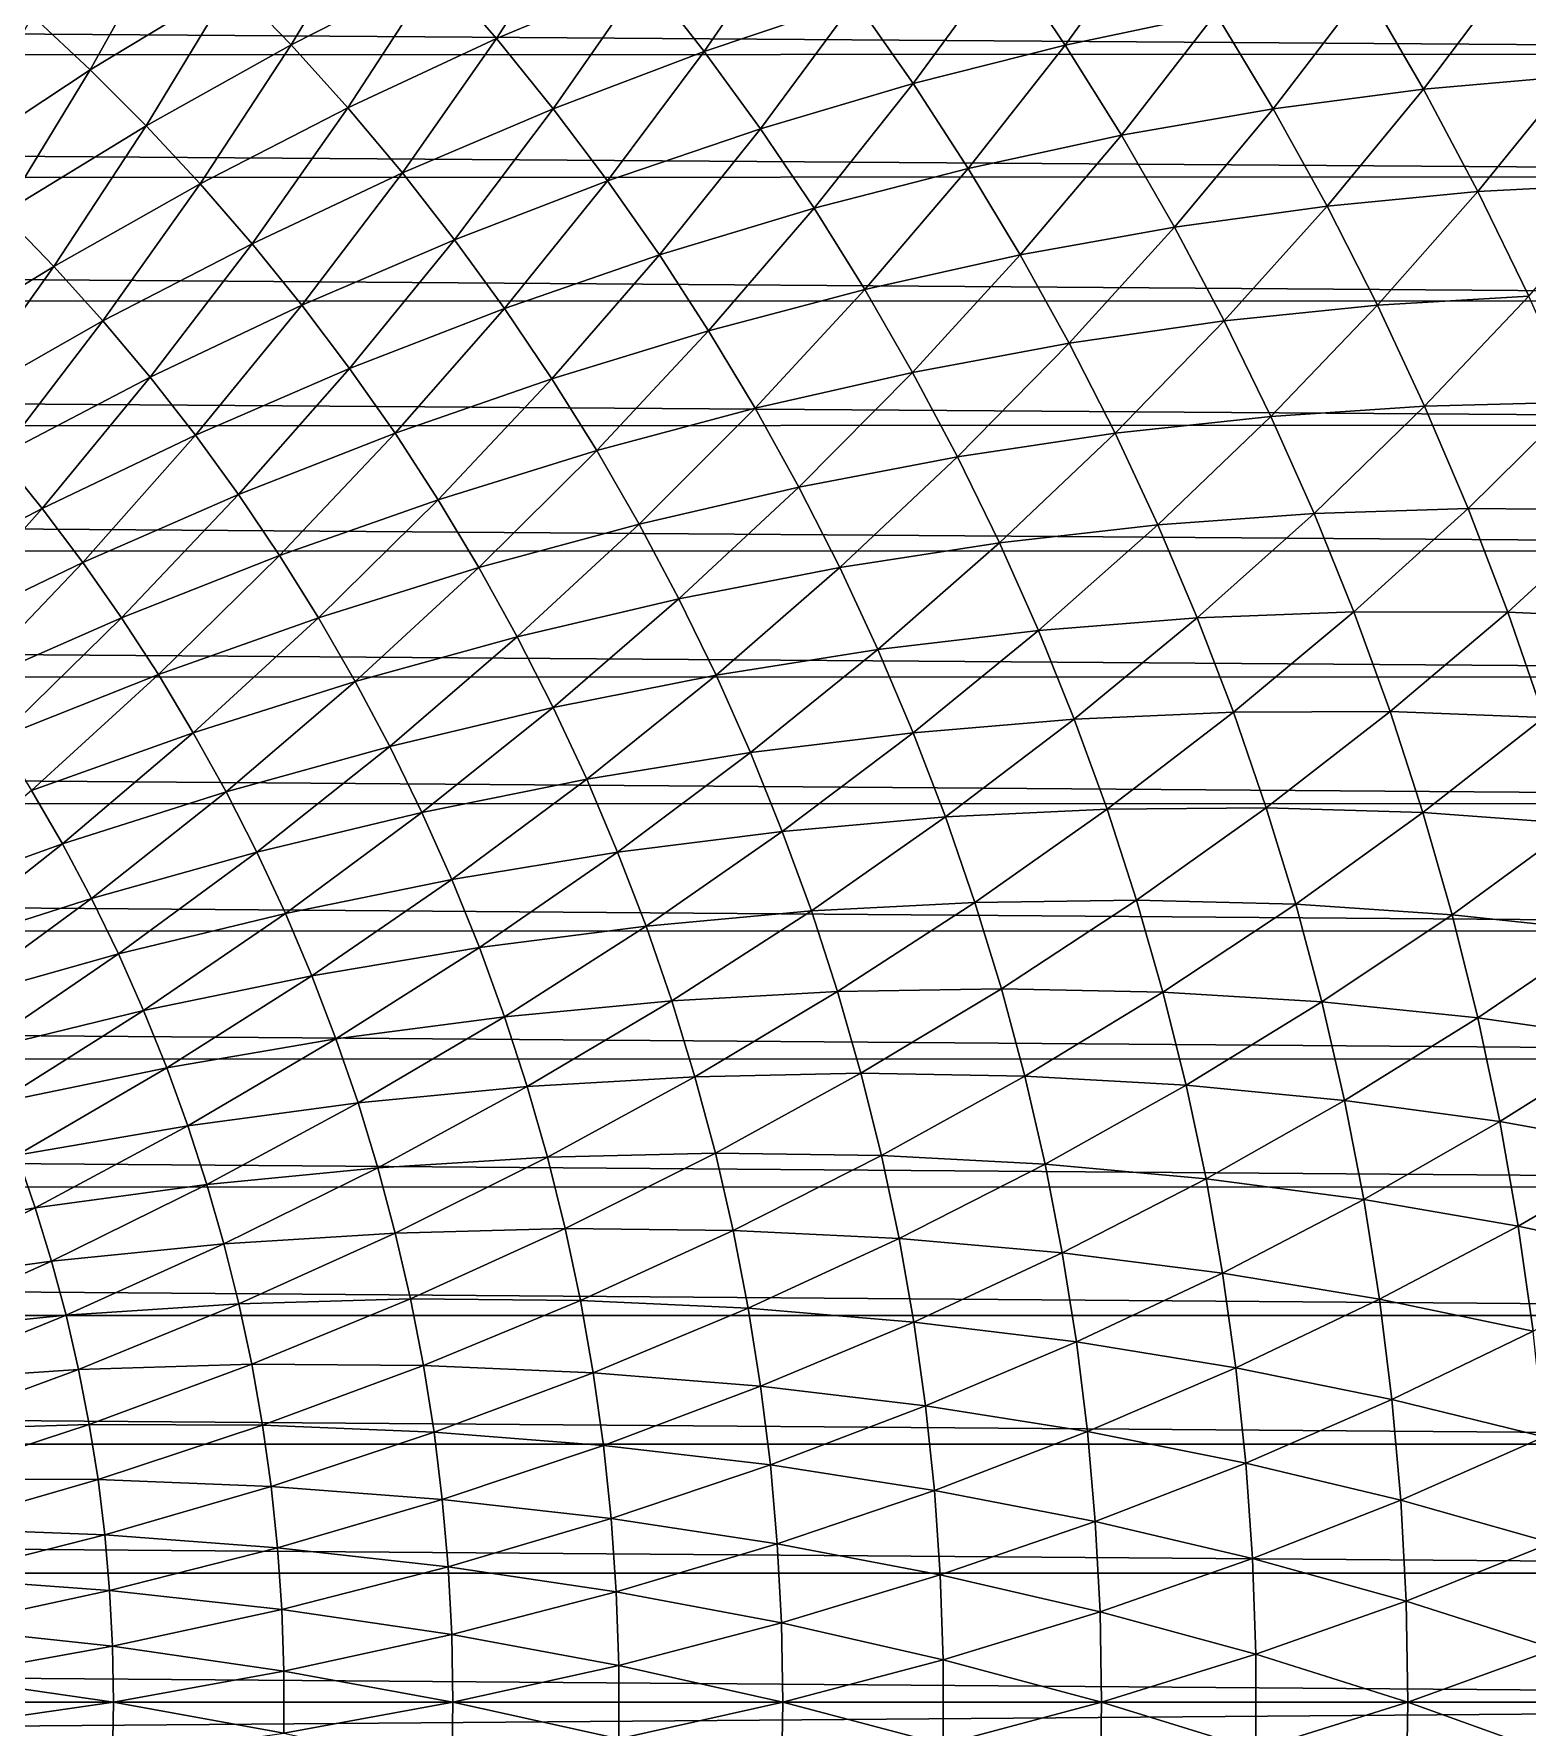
# Model space of a CAD drawing. Header units: millimetres. Extents: x -3250 to 5350, y -3250 to 3250.
# Drawn here: x 4784.9 to 5015.8, y -3.9 to 257.8 of the extents above; entities that cross this region are included whole.
import ezdxf

# ---------------------------------------------------------------- set-up
doc = ezdxf.new("R2010")
doc.units = ezdxf.units.MM
doc.header["$MEASUREMENT"] = 0
doc.layers.add('MESH_3D', color=2, linetype='CONTINUOUS')

msp = doc.modelspace()

# ---------------------------------------------------------------- linework, layer by layer
at = {"layer": 'MESH_3D'}
for points in [[(4815.57, 265.57, 26206.36), (4824.68, 256.14, 26206.36), (4837.74, 277.86, 26192.82)], [(4824.68, 256.14, 26206.36), (4847.26, 267.65, 26192.82), (4837.74, 277.86, 26192.82)], [(4847.26, 267.65, 26192.82), (4856.42, 257.12, 26192.82), (4869.95, 278.13, 26178.44)], [(4856.42, 257.12, 26192.82), (4879.46, 266.79, 26178.44), (4869.95, 278.13, 26178.44)], [(4879.46, 266.79, 26178.44), (4888.57, 255.13, 26178.44), (4902.52, 275.42, 26163.23)], [(4888.57, 255.13, 26178.44), (4911.92, 262.95, 26163.23), (4902.52, 275.42, 26163.23)], [(4935.19, 269.71, 26147.21), (4944.37, 256.1, 26147.21), (4958.33, 275.42, 26130.41)], [(4944.37, 256.1, 26147.21), (4967.69, 261, 26130.41), (4958.33, 275.42, 26130.41)], [(2664.23, 272.54, 847.13), (5213.89, 273.62, 5647.31), (5219.7, 254.79, 5644.22)], [(2670, 253.78, 844.06), (2664.23, 272.54, 847.13), (5219.7, 254.79, 5644.22)], [(4784.66, 260.62, 26219.04), (4793.61, 252.27, 26219.04), (4806.14, 274.68, 26206.36)], [(4793.61, 252.27, 26219.04), (4815.57, 265.57, 26206.36), (4806.14, 274.68, 26206.36)], [(4911.92, 262.95, 26163.23), (4920.87, 250.16, 26163.23), (4935.19, 269.71, 26147.21)], [(4920.87, 250.16, 26163.23), (4944.37, 256.1, 26147.21), (4935.19, 269.71, 26147.21)], [(4824.68, 256.14, 26206.36), (4833.45, 246.4, 26206.36), (4847.26, 267.65, 26192.82)], [(4833.45, 246.4, 26206.36), (4856.42, 257.12, 26192.82), (4847.26, 267.65, 26192.82)], [(4990.78, 264.85, 26112.84), (4999.76, 249.3, 26112.84), (5013.59, 267.65, 26094.52)], [(4999.76, 249.3, 26112.84), (5022.65, 251.31, 26094.52), (5013.59, 267.65, 26094.52)], [(5013.59, 267.65, 26094.52), (5022.65, 251.31, 26094.52), (5036.05, 269.42, 26075.47)], [(4793.61, 252.27, 26219.04), (4802.27, 243.61, 26219.04), (4815.57, 265.57, 26206.36)], [(4802.27, 243.61, 26219.04), (4824.68, 256.14, 26206.36), (4815.57, 265.57, 26206.36)], [(4856.42, 257.12, 26192.82), (4865.2, 246.26, 26192.82), (4879.46, 266.79, 26178.44)], [(4865.2, 246.26, 26192.82), (4888.57, 255.13, 26178.44), (4879.46, 266.79, 26178.44)], [(4967.69, 261, 26130.41), (4976.54, 246.26, 26130.41), (4990.78, 264.85, 26112.84)], [(4976.54, 246.26, 26130.41), (4999.76, 249.3, 26112.84), (4990.78, 264.85, 26112.84)], [(4888.57, 255.13, 26178.44), (4897.27, 243.16, 26178.44), (4911.92, 262.95, 26163.23)], [(4897.27, 243.16, 26178.44), (4920.87, 250.16, 26163.23), (4911.92, 262.95, 26163.23)], [(4771.91, 237.97, 26230.84), (4793.61, 252.27, 26219.04), (4784.66, 260.62, 26219.04)], [(4944.37, 256.1, 26147.21), (4953.06, 242.19, 26147.21), (4967.69, 261, 26130.41)], [(4953.06, 242.19, 26147.21), (4976.54, 246.26, 26130.41), (4967.69, 261, 26130.41)], [(4833.45, 246.4, 26206.36), (4841.88, 236.36, 26206.36), (4856.42, 257.12, 26192.82)], [(4841.88, 236.36, 26206.36), (4865.2, 246.26, 26192.82), (4856.42, 257.12, 26192.82)], [(2670, 253.78, 844.06), (5219.7, 254.79, 5644.22), (5225.11, 235.8, 5641.35)], [(4802.27, 243.61, 26219.04), (4810.62, 234.66, 26219.04), (4824.68, 256.14, 26206.36)], [(4810.62, 234.66, 26219.04), (4833.45, 246.4, 26206.36), (4824.68, 256.14, 26206.36)], [(4865.2, 246.26, 26192.82), (4873.61, 235.11, 26192.82), (4888.57, 255.13, 26178.44)], [(4873.61, 235.11, 26192.82), (4897.27, 243.16, 26178.44), (4888.57, 255.13, 26178.44)], [(4920.87, 250.16, 26163.23), (4929.38, 237.06, 26163.23), (4944.37, 256.1, 26147.21)], [(4929.38, 237.06, 26163.23), (4953.06, 242.19, 26147.21), (4944.37, 256.1, 26147.21)], [(2675.36, 234.87, 841.22), (2670, 253.78, 844.06), (5225.11, 235.8, 5641.35)], [(4771.91, 237.97, 26230.84), (4780.08, 230.08, 26230.84), (4793.61, 252.27, 26219.04)], [(4780.08, 230.08, 26230.84), (4802.27, 243.61, 26219.04), (4793.61, 252.27, 26219.04)], [(4999.76, 249.3, 26112.84), (5008.18, 233.46, 26112.84), (5022.65, 251.31, 26094.52)], [(5008.18, 233.46, 26112.84), (5031.13, 234.66, 26094.52), (5022.65, 251.31, 26094.52)], [(4897.27, 243.16, 26178.44), (4905.54, 230.89, 26178.44), (4920.87, 250.16, 26163.23)], [(4905.54, 230.89, 26178.44), (4929.38, 237.06, 26163.23), (4920.87, 250.16, 26163.23)], [(4976.54, 246.26, 26130.41), (4984.88, 231.23, 26130.41), (4999.76, 249.3, 26112.84)], [(4984.88, 231.23, 26130.41), (5008.18, 233.46, 26112.84), (4999.76, 249.3, 26112.84)], [(4810.62, 234.66, 26219.04), (4818.65, 225.42, 26219.04), (4833.45, 246.4, 26206.36)], [(4818.65, 225.42, 26219.04), (4841.88, 236.36, 26206.36), (4833.45, 246.4, 26206.36)], [(4841.88, 236.36, 26206.36), (4849.95, 226.03, 26206.36), (4865.2, 246.26, 26192.82)], [(4849.95, 226.03, 26206.36), (4873.61, 235.11, 26192.82), (4865.2, 246.26, 26192.82)], [(4953.06, 242.19, 26147.21), (4961.27, 227.97, 26147.21), (4976.54, 246.26, 26130.41)], [(4961.27, 227.97, 26147.21), (4984.88, 231.23, 26130.41), (4976.54, 246.26, 26130.41)], [(4780.08, 230.08, 26230.84), (4787.97, 221.91, 26230.84), (4802.27, 243.61, 26219.04)], [(4787.97, 221.91, 26230.84), (4810.62, 234.66, 26219.04), (4802.27, 243.61, 26219.04)], [(4873.61, 235.11, 26192.82), (4881.62, 223.68, 26192.82), (4897.27, 243.16, 26178.44)], [(4881.62, 223.68, 26192.82), (4905.54, 230.89, 26178.44), (4897.27, 243.16, 26178.44)], [(4929.38, 237.06, 26163.23), (4937.42, 223.68, 26163.23), (4953.06, 242.19, 26147.21)], [(4937.42, 223.68, 26163.23), (4961.27, 227.97, 26147.21), (4953.06, 242.19, 26147.21)], [(2675.36, 234.87, 841.22), (5225.11, 235.8, 5641.35), (5230.09, 216.67, 5638.7)], [(4818.65, 225.42, 26219.04), (4826.35, 215.91, 26219.04), (4841.88, 236.36, 26206.36)], [(4826.35, 215.91, 26219.04), (4849.95, 226.03, 26206.36), (4841.88, 236.36, 26206.36)], [(4905.54, 230.89, 26178.44), (4913.38, 218.34, 26178.44), (4929.38, 237.06, 26163.23)], [(4913.38, 218.34, 26178.44), (4937.42, 223.68, 26163.23), (4929.38, 237.06, 26163.23)], [(2680.3, 215.81, 838.59), (2675.36, 234.87, 841.22), (5230.09, 216.67, 5638.7)], [(4787.97, 221.91, 26230.84), (4795.57, 213.47, 26230.84), (4810.62, 234.66, 26219.04)], [(4795.57, 213.47, 26230.84), (4818.65, 225.42, 26219.04), (4810.62, 234.66, 26219.04)], [(4849.95, 226.03, 26206.36), (4857.65, 215.42, 26206.36), (4873.61, 235.11, 26192.82)], [(4857.65, 215.42, 26206.36), (4881.62, 223.68, 26192.82), (4873.61, 235.11, 26192.82)], [(4984.88, 231.23, 26130.41), (4992.68, 215.91, 26130.41), (5008.18, 233.46, 26112.84)], [(4992.68, 215.91, 26130.41), (5016.05, 217.32, 26112.84), (5008.18, 233.46, 26112.84)], [(5008.18, 233.46, 26112.84), (5016.05, 217.32, 26112.84), (5031.13, 234.66, 26094.52)], [(4881.62, 223.68, 26192.82), (4889.22, 211.97, 26192.82), (4905.54, 230.89, 26178.44)], [(4889.22, 211.97, 26192.82), (4913.38, 218.34, 26178.44), (4905.54, 230.89, 26178.44)], [(4961.27, 227.97, 26147.21), (4968.98, 213.48, 26147.21), (4984.88, 231.23, 26130.41)], [(4968.98, 213.48, 26147.21), (4992.68, 215.91, 26130.41), (4984.88, 231.23, 26130.41)], [(4765.58, 208.18, 26241.75), (4787.97, 221.91, 26230.84), (4780.08, 230.08, 26230.84)], [(4937.42, 223.68, 26163.23), (4944.99, 210.02, 26163.23), (4961.27, 227.97, 26147.21)], [(4944.99, 210.02, 26163.23), (4968.98, 213.48, 26147.21), (4961.27, 227.97, 26147.21)], [(4795.57, 213.47, 26230.84), (4802.87, 204.77, 26230.84), (4818.65, 225.42, 26219.04)], [(4802.87, 204.77, 26230.84), (4826.35, 215.91, 26219.04), (4818.65, 225.42, 26219.04)], [(4826.35, 215.91, 26219.04), (4833.72, 206.13, 26219.04), (4849.95, 226.03, 26206.36)], [(4833.72, 206.13, 26219.04), (4857.65, 215.42, 26206.36), (4849.95, 226.03, 26206.36)], [(4857.65, 215.42, 26206.36), (4864.99, 204.55, 26206.36), (4881.62, 223.68, 26192.82)], [(4864.99, 204.55, 26206.36), (4889.22, 211.97, 26192.82), (4881.62, 223.68, 26192.82)], [(4913.38, 218.34, 26178.44), (4920.78, 205.53, 26178.44), (4937.42, 223.68, 26163.23)], [(4920.78, 205.53, 26178.44), (4944.99, 210.02, 26163.23), (4937.42, 223.68, 26163.23)], [(4765.58, 208.18, 26241.75), (4772.71, 200.53, 26241.75), (4787.97, 221.91, 26230.84)], [(4772.71, 200.53, 26241.75), (4795.57, 213.47, 26230.84), (4787.97, 221.91, 26230.84)], [(4889.22, 211.97, 26192.82), (4896.41, 200, 26192.82), (4913.38, 218.34, 26178.44)], [(4896.41, 200, 26192.82), (4920.78, 205.53, 26178.44), (4913.38, 218.34, 26178.44)], [(4992.68, 215.91, 26130.41), (4999.95, 200.33, 26130.41), (5016.05, 217.32, 26112.84)], [(4999.95, 200.33, 26130.41), (5023.35, 200.93, 26112.84), (5016.05, 217.32, 26112.84)], [(2680.3, 215.81, 838.59), (5230.09, 216.67, 5638.7), (5234.65, 197.41, 5636.28)], [(2684.82, 196.62, 836.19), (2680.3, 215.81, 838.59), (5234.65, 197.41, 5636.28)], [(4802.87, 204.77, 26230.84), (4809.87, 195.82, 26230.84), (4826.35, 215.91, 26219.04)], [(4809.87, 195.82, 26230.84), (4833.72, 206.13, 26219.04), (4826.35, 215.91, 26219.04)], [(4833.72, 206.13, 26219.04), (4840.74, 196.11, 26219.04), (4857.65, 215.42, 26206.36)], [(4840.74, 196.11, 26219.04), (4864.99, 204.55, 26206.36), (4857.65, 215.42, 26206.36)], [(4968.98, 213.48, 26147.21), (4976.17, 198.73, 26147.21), (4992.68, 215.91, 26130.41)], [(4976.17, 198.73, 26147.21), (4999.95, 200.33, 26130.41), (4992.68, 215.91, 26130.41)], [(4772.71, 200.53, 26241.75), (4779.57, 192.63, 26241.75), (4795.57, 213.47, 26230.84)], [(4779.57, 192.63, 26241.75), (4802.87, 204.77, 26230.84), (4795.57, 213.47, 26230.84)], [(4944.99, 210.02, 26163.23), (4952.08, 196.11, 26163.23), (4968.98, 213.48, 26147.21)], [(4952.08, 196.11, 26163.23), (4976.17, 198.73, 26147.21), (4968.98, 213.48, 26147.21)], [(4864.99, 204.55, 26206.36), (4871.93, 193.44, 26206.36), (4889.22, 211.97, 26192.82)], [(4871.93, 193.44, 26206.36), (4896.41, 200, 26192.82), (4889.22, 211.97, 26192.82)], [(4920.78, 205.53, 26178.44), (4927.73, 192.46, 26178.44), (4944.99, 210.02, 26163.23)], [(4927.73, 192.46, 26178.44), (4952.08, 196.11, 26163.23), (4944.99, 210.02, 26163.23)], [(4779.57, 192.63, 26241.75), (4786.16, 184.5, 26241.75), (4802.87, 204.77, 26230.84)], [(4786.16, 184.5, 26241.75), (4809.87, 195.82, 26230.84), (4802.87, 204.77, 26230.84)], [(4809.87, 195.82, 26230.84), (4816.54, 186.64, 26230.84), (4833.72, 206.13, 26219.04)], [(4816.54, 186.64, 26230.84), (4840.74, 196.11, 26219.04), (4833.72, 206.13, 26219.04)], [(4840.74, 196.11, 26219.04), (4847.41, 185.84, 26219.04), (4864.99, 204.55, 26206.36)], [(4847.41, 185.84, 26219.04), (4871.93, 193.44, 26206.36), (4864.99, 204.55, 26206.36)], [(4896.41, 200, 26192.82), (4903.18, 187.79, 26192.82), (4920.78, 205.53, 26178.44)], [(4903.18, 187.79, 26192.82), (4927.73, 192.46, 26178.44), (4920.78, 205.53, 26178.44)], [(4871.93, 193.44, 26206.36), (4878.49, 182.08, 26206.36), (4896.41, 200, 26192.82)], [(4878.49, 182.08, 26206.36), (4903.18, 187.79, 26192.82), (4896.41, 200, 26192.82)], [(4976.17, 198.73, 26147.21), (4982.85, 183.73, 26147.21), (4999.95, 200.33, 26130.41)], [(4982.85, 183.73, 26147.21), (5006.67, 184.5, 26130.41), (4999.95, 200.33, 26130.41)], [(4999.95, 200.33, 26130.41), (5006.67, 184.5, 26130.41), (5023.35, 200.93, 26112.84)], [(5006.67, 184.5, 26130.41), (5030.08, 184.28, 26112.84), (5023.35, 200.93, 26112.84)], [(2684.82, 196.62, 836.19), (5234.65, 197.41, 5636.28), (5238.78, 178.02, 5634.09)], [(2688.92, 177.3, 834.01), (2684.82, 196.62, 836.19), (5238.78, 178.02, 5634.09)], [(4952.08, 196.11, 26163.23), (4958.68, 181.96, 26163.23), (4976.17, 198.73, 26147.21)], [(4958.68, 181.96, 26163.23), (4982.85, 183.73, 26147.21), (4976.17, 198.73, 26147.21)], [(4786.16, 184.5, 26241.75), (4792.45, 176.15, 26241.75), (4809.87, 195.82, 26230.84)], [(4792.45, 176.15, 26241.75), (4816.54, 186.64, 26230.84), (4809.87, 195.82, 26230.84)], [(4816.54, 186.64, 26230.84), (4822.89, 177.22, 26230.84), (4840.74, 196.11, 26219.04)], [(4822.89, 177.22, 26230.84), (4847.41, 185.84, 26219.04), (4840.74, 196.11, 26219.04)], [(4927.73, 192.46, 26178.44), (4934.22, 179.16, 26178.44), (4952.08, 196.11, 26163.23)], [(4934.22, 179.16, 26178.44), (4958.68, 181.96, 26163.23), (4952.08, 196.11, 26163.23)], [(4762.64, 172.19, 26251.75), (4786.16, 184.5, 26241.75), (4779.57, 192.63, 26241.75)], [(4847.41, 185.84, 26219.04), (4853.71, 175.35, 26219.04), (4871.93, 193.44, 26206.36)], [(4853.71, 175.35, 26219.04), (4878.49, 182.08, 26206.36), (4871.93, 193.44, 26206.36)], [(4903.18, 187.79, 26192.82), (4909.52, 175.35, 26192.82), (4927.73, 192.46, 26178.44)], [(4909.52, 175.35, 26192.82), (4934.22, 179.16, 26178.44), (4927.73, 192.46, 26178.44)], [(4792.45, 176.15, 26241.75), (4798.45, 167.58, 26241.75), (4816.54, 186.64, 26230.84)], [(4798.45, 167.58, 26241.75), (4822.89, 177.22, 26230.84), (4816.54, 186.64, 26230.84)], [(4822.89, 177.22, 26230.84), (4828.91, 167.59, 26230.84), (4847.41, 185.84, 26219.04)], [(4828.91, 167.59, 26230.84), (4853.71, 175.35, 26219.04), (4847.41, 185.84, 26219.04)], [(4878.49, 182.08, 26206.36), (4884.64, 170.51, 26206.36), (4903.18, 187.79, 26192.82)], [(4884.64, 170.51, 26206.36), (4909.52, 175.35, 26192.82), (4903.18, 187.79, 26192.82)], [(4762.64, 172.19, 26251.75), (4768.52, 164.67, 26251.75), (4786.16, 184.5, 26241.75)], [(4768.52, 164.67, 26251.75), (4792.45, 176.15, 26241.75), (4786.16, 184.5, 26241.75)], [(4958.68, 181.96, 26163.23), (4964.78, 167.58, 26163.23), (4982.85, 183.73, 26147.21)], [(4964.78, 167.58, 26163.23), (4989, 168.51, 26147.21), (4982.85, 183.73, 26147.21)], [(4982.85, 183.73, 26147.21), (4989, 168.51, 26147.21), (5006.67, 184.5, 26130.41)], [(4989, 168.51, 26147.21), (5012.83, 168.45, 26130.41), (5006.67, 184.5, 26130.41)], [(5006.67, 184.5, 26130.41), (5012.83, 168.45, 26130.41), (5030.08, 184.28, 26112.84)], [(5012.83, 168.45, 26130.41), (5036.21, 167.42, 26112.84), (5030.08, 184.28, 26112.84)], [(4853.71, 175.35, 26219.04), (4859.65, 164.64, 26219.04), (4878.49, 182.08, 26206.36)], [(4859.65, 164.64, 26219.04), (4884.64, 170.51, 26206.36), (4878.49, 182.08, 26206.36)], [(4934.22, 179.16, 26178.44), (4940.23, 165.64, 26178.44), (4958.68, 181.96, 26163.23)], [(4940.23, 165.64, 26178.44), (4964.78, 167.58, 26163.23), (4958.68, 181.96, 26163.23)], [(2688.92, 177.3, 834.01), (5238.78, 178.02, 5634.09), (5242.48, 158.52, 5632.12)], [(4909.52, 175.35, 26192.82), (4915.42, 162.69, 26192.82), (4934.22, 179.16, 26178.44)], [(4915.42, 162.69, 26192.82), (4940.23, 165.64, 26178.44), (4934.22, 179.16, 26178.44)], [(2692.6, 157.88, 832.06), (2688.92, 177.3, 834.01), (5242.48, 158.52, 5632.12)], [(4768.52, 164.67, 26251.75), (4774.13, 156.94, 26251.75), (4792.45, 176.15, 26241.75)], [(4774.13, 156.94, 26251.75), (4798.45, 167.58, 26241.75), (4792.45, 176.15, 26241.75)], [(4798.45, 167.58, 26241.75), (4804.15, 158.81, 26241.75), (4822.89, 177.22, 26230.84)], [(4804.15, 158.81, 26241.75), (4828.91, 167.59, 26230.84), (4822.89, 177.22, 26230.84)], [(4828.91, 167.59, 26230.84), (4834.59, 157.75, 26230.84), (4853.71, 175.35, 26219.04)], [(4834.59, 157.75, 26230.84), (4859.65, 164.64, 26219.04), (4853.71, 175.35, 26219.04)], [(4884.64, 170.51, 26206.36), (4890.39, 158.73, 26206.36), (4909.52, 175.35, 26192.82)], [(4890.39, 158.73, 26206.36), (4915.42, 162.69, 26192.82), (4909.52, 175.35, 26192.82)], [(4859.65, 164.64, 26219.04), (4865.2, 153.74, 26219.04), (4884.64, 170.51, 26206.36)], [(4865.2, 153.74, 26219.04), (4890.39, 158.73, 26206.36), (4884.64, 170.51, 26206.36)], [(4774.13, 156.94, 26251.75), (4779.47, 149.02, 26251.75), (4798.45, 167.58, 26241.75)], [(4779.47, 149.02, 26251.75), (4804.15, 158.81, 26241.75), (4798.45, 167.58, 26241.75)], [(4804.15, 158.81, 26241.75), (4809.54, 149.84, 26241.75), (4828.91, 167.59, 26230.84)], [(4809.54, 149.84, 26241.75), (4834.59, 157.75, 26230.84), (4828.91, 167.59, 26230.84)], [(4940.23, 165.64, 26178.44), (4945.78, 151.92, 26178.44), (4964.78, 167.58, 26163.23)], [(4945.78, 151.92, 26178.44), (4970.38, 153, 26163.23), (4964.78, 167.58, 26163.23)], [(4964.78, 167.58, 26163.23), (4970.38, 153, 26163.23), (4989, 168.51, 26147.21)], [(4970.38, 153, 26163.23), (4994.61, 153.09, 26147.21), (4989, 168.51, 26147.21)], [(4989, 168.51, 26147.21), (4994.61, 153.09, 26147.21), (5012.83, 168.45, 26130.41)], [(4994.61, 153.09, 26147.21), (5018.42, 152.2, 26130.41), (5012.83, 168.45, 26130.41)], [(5012.83, 168.45, 26130.41), (5018.42, 152.2, 26130.41), (5036.21, 167.42, 26112.84)], [(4915.42, 162.69, 26192.82), (4920.87, 149.84, 26192.82), (4940.23, 165.64, 26178.44)], [(4920.87, 149.84, 26192.82), (4945.78, 151.92, 26178.44), (4940.23, 165.64, 26178.44)], [(4834.59, 157.75, 26230.84), (4839.92, 147.72, 26230.84), (4859.65, 164.64, 26219.04)], [(4839.92, 147.72, 26230.84), (4865.2, 153.74, 26219.04), (4859.65, 164.64, 26219.04)], [(4890.39, 158.73, 26206.36), (4895.72, 146.75, 26206.36), (4915.42, 162.69, 26192.82)], [(4895.72, 146.75, 26206.36), (4920.87, 149.84, 26192.82), (4915.42, 162.69, 26192.82)], [(2692.6, 157.88, 832.06), (5242.48, 158.52, 5632.12), (5245.76, 138.92, 5630.38)], [(2695.85, 138.36, 830.33), (2692.6, 157.88, 832.06), (5245.76, 138.92, 5630.38)], [(4779.47, 149.02, 26251.75), (4784.53, 140.92, 26251.75), (4804.15, 158.81, 26241.75)], [(4784.53, 140.92, 26251.75), (4809.54, 149.84, 26241.75), (4804.15, 158.81, 26241.75)], [(4809.54, 149.84, 26241.75), (4814.61, 140.69, 26241.75), (4834.59, 157.75, 26230.84)], [(4814.61, 140.69, 26241.75), (4839.92, 147.72, 26230.84), (4834.59, 157.75, 26230.84)], [(4865.2, 153.74, 26219.04), (4870.38, 142.64, 26219.04), (4890.39, 158.73, 26206.36)], [(4870.38, 142.64, 26219.04), (4895.72, 146.75, 26206.36), (4890.39, 158.73, 26206.36)], [(4839.92, 147.72, 26230.84), (4844.9, 137.52, 26230.84), (4865.2, 153.74, 26219.04)], [(4844.9, 137.52, 26230.84), (4870.38, 142.64, 26219.04), (4865.2, 153.74, 26219.04)], [(4920.87, 149.84, 26192.82), (4925.88, 136.81, 26192.82), (4945.78, 151.92, 26178.44)], [(4925.88, 136.81, 26192.82), (4950.84, 138.02, 26178.44), (4945.78, 151.92, 26178.44)], [(4945.78, 151.92, 26178.44), (4950.84, 138.02, 26178.44), (4970.38, 153, 26163.23)], [(4950.84, 138.02, 26178.44), (4975.46, 138.24, 26163.23), (4970.38, 153, 26163.23)], [(4970.38, 153, 26163.23), (4975.46, 138.24, 26163.23), (4994.61, 153.09, 26147.21)], [(4975.46, 138.24, 26163.23), (4999.68, 137.48, 26147.21), (4994.61, 153.09, 26147.21)], [(4994.61, 153.09, 26147.21), (4999.68, 137.48, 26147.21), (5018.42, 152.2, 26130.41)], [(4999.68, 137.48, 26147.21), (5023.45, 135.76, 26130.41), (5018.42, 152.2, 26130.41)], [(4784.53, 140.92, 26251.75), (4789.31, 132.65, 26251.75), (4809.54, 149.84, 26241.75)], [(4789.31, 132.65, 26251.75), (4814.61, 140.69, 26241.75), (4809.54, 149.84, 26241.75)], [(4895.72, 146.75, 26206.36), (4900.63, 134.59, 26206.36), (4920.87, 149.84, 26192.82)], [(4900.63, 134.59, 26206.36), (4925.88, 136.81, 26192.82), (4920.87, 149.84, 26192.82)], [(4814.61, 140.69, 26241.75), (4819.36, 131.37, 26241.75), (4839.92, 147.72, 26230.84)], [(4819.36, 131.37, 26241.75), (4844.9, 137.52, 26230.84), (4839.92, 147.72, 26230.84)], [(4870.38, 142.64, 26219.04), (4875.16, 131.37, 26219.04), (4895.72, 146.75, 26206.36)], [(4875.16, 131.37, 26219.04), (4900.63, 134.59, 26206.36), (4895.72, 146.75, 26206.36)], [(4844.9, 137.52, 26230.84), (4849.52, 127.14, 26230.84), (4870.38, 142.64, 26219.04)], [(4849.52, 127.14, 26230.84), (4875.16, 131.37, 26219.04), (4870.38, 142.64, 26219.04)], [(2695.85, 138.36, 830.33), (5245.76, 138.92, 5630.38), (5248.6, 119.23, 5628.87)], [(4764.09, 123.61, 26260.85), (4789.31, 132.65, 26251.75), (4784.53, 140.92, 26251.75)], [(4789.31, 132.65, 26251.75), (4793.79, 124.22, 26251.75), (4814.61, 140.69, 26241.75)], [(4793.79, 124.22, 26251.75), (4819.36, 131.37, 26241.75), (4814.61, 140.69, 26241.75)], [(2698.67, 118.75, 828.83), (2695.85, 138.36, 830.33), (5248.6, 119.23, 5628.87)], [(4819.36, 131.37, 26241.75), (4823.78, 121.89, 26241.75), (4844.9, 137.52, 26230.84)], [(4823.78, 121.89, 26241.75), (4849.52, 127.14, 26230.84), (4844.9, 137.52, 26230.84)], [(4900.63, 134.59, 26206.36), (4905.12, 122.28, 26206.36), (4925.88, 136.81, 26192.82)], [(4905.12, 122.28, 26206.36), (4930.42, 123.61, 26192.82), (4925.88, 136.81, 26192.82)], [(4925.88, 136.81, 26192.82), (4930.42, 123.61, 26192.82), (4950.84, 138.02, 26178.44)], [(4930.42, 123.61, 26192.82), (4955.41, 123.95, 26178.44), (4950.84, 138.02, 26178.44)], [(4950.84, 138.02, 26178.44), (4955.41, 123.95, 26178.44), (4975.46, 138.24, 26163.23)], [(4955.41, 123.95, 26178.44), (4980.02, 123.31, 26163.23), (4975.46, 138.24, 26163.23)], [(4975.46, 138.24, 26163.23), (4980.02, 123.31, 26163.23), (4999.68, 137.48, 26147.21)], [(4980.02, 123.31, 26163.23), (5004.21, 121.7, 26147.21), (4999.68, 137.48, 26147.21)], [(4999.68, 137.48, 26147.21), (5004.21, 121.7, 26147.21), (5023.45, 135.76, 26130.41)], [(4875.16, 131.37, 26219.04), (4879.55, 119.95, 26219.04), (4900.63, 134.59, 26206.36)], [(4879.55, 119.95, 26219.04), (4905.12, 122.28, 26206.36), (4900.63, 134.59, 26206.36)], [(5004.21, 121.7, 26147.21), (5027.9, 119.15, 26130.41), (5023.45, 135.76, 26130.41)], [(4764.09, 123.61, 26260.85), (4768.28, 116.06, 26260.85), (4789.31, 132.65, 26251.75)], [(4768.28, 116.06, 26260.85), (4793.79, 124.22, 26251.75), (4789.31, 132.65, 26251.75)], [(4793.79, 124.22, 26251.75), (4797.98, 115.64, 26251.75), (4819.36, 131.37, 26241.75)], [(4797.98, 115.64, 26251.75), (4823.78, 121.89, 26241.75), (4819.36, 131.37, 26241.75)], [(4849.52, 127.14, 26230.84), (4853.78, 116.61, 26230.84), (4875.16, 131.37, 26219.04)], [(4853.78, 116.61, 26230.84), (4879.55, 119.95, 26219.04), (4875.16, 131.37, 26219.04)], [(4823.78, 121.89, 26241.75), (4827.86, 112.26, 26241.75), (4849.52, 127.14, 26230.84)], [(4827.86, 112.26, 26241.75), (4853.78, 116.61, 26230.84), (4849.52, 127.14, 26230.84)], [(4768.28, 116.06, 26260.85), (4772.19, 108.37, 26260.85), (4793.79, 124.22, 26251.75)], [(4772.19, 108.37, 26260.85), (4797.98, 115.64, 26251.75), (4793.79, 124.22, 26251.75)], [(4905.12, 122.28, 26206.36), (4909.17, 109.81, 26206.36), (4930.42, 123.61, 26192.82)], [(4909.17, 109.81, 26206.36), (4934.5, 110.25, 26192.82), (4930.42, 123.61, 26192.82)], [(4930.42, 123.61, 26192.82), (4934.5, 110.25, 26192.82), (4955.41, 123.95, 26178.44)], [(4934.5, 110.25, 26192.82), (4959.49, 109.72, 26178.44), (4955.41, 123.95, 26178.44)], [(4955.41, 123.95, 26178.44), (4959.49, 109.72, 26178.44), (4980.02, 123.31, 26163.23)], [(4959.49, 109.72, 26178.44), (4984.07, 108.22, 26163.23), (4980.02, 123.31, 26163.23)], [(4980.02, 123.31, 26163.23), (4984.07, 108.22, 26163.23), (5004.21, 121.7, 26147.21)], [(4797.98, 115.64, 26251.75), (4801.86, 106.91, 26251.75), (4823.78, 121.89, 26241.75)], [(4801.86, 106.91, 26251.75), (4827.86, 112.26, 26241.75), (4823.78, 121.89, 26241.75)], [(4879.55, 119.95, 26219.04), (4883.53, 108.37, 26219.04), (4905.12, 122.28, 26206.36)], [(4883.53, 108.37, 26219.04), (4909.17, 109.81, 26206.36), (4905.12, 122.28, 26206.36)], [(4984.07, 108.22, 26163.23), (5008.18, 105.78, 26147.21), (5004.21, 121.7, 26147.21)], [(5004.21, 121.7, 26147.21), (5008.18, 105.78, 26147.21), (5027.9, 119.15, 26130.41)], [(2698.67, 118.75, 828.83), (5248.6, 119.23, 5628.87), (5251.01, 99.47, 5627.59)], [(2701.05, 99.07, 827.56), (2698.67, 118.75, 828.83), (5251.01, 99.47, 5627.59)], [(4853.78, 116.61, 26230.84), (4857.66, 105.94, 26230.84), (4879.55, 119.95, 26219.04)], [(4857.66, 105.94, 26230.84), (4883.53, 108.37, 26219.04), (4879.55, 119.95, 26219.04)], [(5008.18, 105.78, 26147.21), (5031.77, 102.4, 26130.41), (5027.9, 119.15, 26130.41)], [(4772.19, 108.37, 26260.85), (4775.84, 100.55, 26260.85), (4797.98, 115.64, 26251.75)], [(4775.84, 100.55, 26260.85), (4801.86, 106.91, 26251.75), (4797.98, 115.64, 26251.75)], [(4827.86, 112.26, 26241.75), (4831.61, 102.5, 26241.75), (4853.78, 116.61, 26230.84)], [(4831.61, 102.5, 26241.75), (4857.66, 105.94, 26230.84), (4853.78, 116.61, 26230.84)], [(4801.86, 106.91, 26251.75), (4805.44, 98.06, 26251.75), (4827.86, 112.26, 26241.75)], [(4805.44, 98.06, 26251.75), (4831.61, 102.5, 26241.75), (4827.86, 112.26, 26241.75)], [(4909.17, 109.81, 26206.36), (4912.78, 97.21, 26206.36), (4934.5, 110.25, 26192.82)], [(4912.78, 97.21, 26206.36), (4938.12, 96.77, 26192.82), (4934.5, 110.25, 26192.82)], [(4934.5, 110.25, 26192.82), (4938.12, 96.77, 26192.82), (4959.49, 109.72, 26178.44)], [(4857.66, 105.94, 26230.84), (4861.17, 95.13, 26230.84), (4883.53, 108.37, 26219.04)], [(4861.17, 95.13, 26230.84), (4887.11, 96.67, 26219.04), (4883.53, 108.37, 26219.04)], [(4883.53, 108.37, 26219.04), (4887.11, 96.67, 26219.04), (4909.17, 109.81, 26206.36)], [(4887.11, 96.67, 26219.04), (4912.78, 97.21, 26206.36), (4909.17, 109.81, 26206.36)], [(4938.12, 96.77, 26192.82), (4963.07, 95.36, 26178.44), (4959.49, 109.72, 26178.44)], [(4959.49, 109.72, 26178.44), (4963.07, 95.36, 26178.44), (4984.07, 108.22, 26163.23)], [(4963.07, 95.36, 26178.44), (4987.58, 93.01, 26163.23), (4984.07, 108.22, 26163.23)], [(4984.07, 108.22, 26163.23), (4987.58, 93.01, 26163.23), (5008.18, 105.78, 26147.21)], [(4775.84, 100.55, 26260.85), (4779.21, 92.61, 26260.85), (4801.86, 106.91, 26251.75)], [(4779.21, 92.61, 26260.85), (4805.44, 98.06, 26251.75), (4801.86, 106.91, 26251.75)], [(4831.61, 102.5, 26241.75), (4835.02, 92.61, 26241.75), (4857.66, 105.94, 26230.84)], [(4835.02, 92.61, 26241.75), (4861.17, 95.13, 26230.84), (4857.66, 105.94, 26230.84)], [(4987.58, 93.01, 26163.23), (5011.59, 89.72, 26147.21), (5008.18, 105.78, 26147.21)], [(5008.18, 105.78, 26147.21), (5011.59, 89.72, 26147.21), (5031.77, 102.4, 26130.41)], [(4805.44, 98.06, 26251.75), (4808.71, 89.08, 26251.75), (4831.61, 102.5, 26241.75)], [(4808.71, 89.08, 26251.75), (4835.02, 92.61, 26241.75), (4831.61, 102.5, 26241.75)], [(5011.59, 89.72, 26147.21), (5035.05, 85.53, 26130.41), (5031.77, 102.4, 26130.41)], [(2701.05, 99.07, 827.56), (5251.01, 99.47, 5627.59), (5252.98, 79.65, 5626.54)], [(2703.01, 79.33, 826.53), (2701.05, 99.07, 827.56), (5252.98, 79.65, 5626.54)], [(4779.21, 92.61, 26260.85), (4782.3, 84.55, 26260.85), (4805.44, 98.06, 26251.75)], [(4782.3, 84.55, 26260.85), (4808.71, 89.08, 26251.75), (4805.44, 98.06, 26251.75)], [(4887.11, 96.67, 26219.04), (4890.28, 84.84, 26219.04), (4912.78, 97.21, 26206.36)], [(4890.28, 84.84, 26219.04), (4915.95, 84.49, 26206.36), (4912.78, 97.21, 26206.36)], [(4912.78, 97.21, 26206.36), (4915.95, 84.49, 26206.36), (4938.12, 96.77, 26192.82)], [(4835.02, 92.61, 26241.75), (4838.08, 82.6, 26241.75), (4861.17, 95.13, 26230.84)], [(4838.08, 82.6, 26241.75), (4864.3, 84.22, 26230.84), (4861.17, 95.13, 26230.84)], [(4861.17, 95.13, 26230.84), (4864.3, 84.22, 26230.84), (4887.11, 96.67, 26219.04)], [(4864.3, 84.22, 26230.84), (4890.28, 84.84, 26219.04), (4887.11, 96.67, 26219.04)], [(4915.95, 84.49, 26206.36), (4941.26, 83.16, 26192.82), (4938.12, 96.77, 26192.82)], [(4938.12, 96.77, 26192.82), (4941.26, 83.16, 26192.82), (4963.07, 95.36, 26178.44)], [(4941.26, 83.16, 26192.82), (4966.15, 80.89, 26178.44), (4963.07, 95.36, 26178.44)], [(4963.07, 95.36, 26178.44), (4966.15, 80.89, 26178.44), (4987.58, 93.01, 26163.23)], [(4808.71, 89.08, 26251.75), (4811.66, 80, 26251.75), (4835.02, 92.61, 26241.75)], [(4811.66, 80, 26251.75), (4838.08, 82.6, 26241.75), (4835.02, 92.61, 26241.75)], [(4966.15, 80.89, 26178.44), (4990.56, 77.68, 26163.23), (4987.58, 93.01, 26163.23)], [(4987.58, 93.01, 26163.23), (4990.56, 77.68, 26163.23), (5011.59, 89.72, 26147.21)], [(4782.3, 84.55, 26260.85), (4785.11, 76.39, 26260.85), (4808.71, 89.08, 26251.75)], [(4785.11, 76.39, 26260.85), (4811.66, 80, 26251.75), (4808.71, 89.08, 26251.75)], [(4990.56, 77.68, 26163.23), (5014.44, 73.56, 26147.21), (5011.59, 89.72, 26147.21)], [(5011.59, 89.72, 26147.21), (5014.44, 73.56, 26147.21), (5035.05, 85.53, 26130.41)], [(4758.5, 71.79, 26269.01), (4785.11, 76.39, 26260.85), (4782.3, 84.55, 26260.85)], [(4838.08, 82.6, 26241.75), (4840.78, 72.5, 26241.75), (4864.3, 84.22, 26230.84)], [(4840.78, 72.5, 26241.75), (4867.05, 73.2, 26230.84), (4864.3, 84.22, 26230.84)], [(4864.3, 84.22, 26230.84), (4867.05, 73.2, 26230.84), (4890.28, 84.84, 26219.04)], [(4867.05, 73.2, 26230.84), (4893.03, 72.91, 26219.04), (4890.28, 84.84, 26219.04)], [(4890.28, 84.84, 26219.04), (4893.03, 72.91, 26219.04), (4915.95, 84.49, 26206.36)], [(4893.03, 72.91, 26219.04), (4918.68, 71.66, 26206.36), (4915.95, 84.49, 26206.36)], [(4915.95, 84.49, 26206.36), (4918.68, 71.66, 26206.36), (4941.26, 83.16, 26192.82)], [(5014.44, 73.56, 26147.21), (5037.74, 68.55, 26130.41), (5035.05, 85.53, 26130.41)], [(4811.66, 80, 26251.75), (4814.29, 70.82, 26251.75), (4838.08, 82.6, 26241.75)], [(4814.29, 70.82, 26251.75), (4840.78, 72.5, 26241.75), (4838.08, 82.6, 26241.75)], [(4918.68, 71.66, 26206.36), (4943.92, 69.46, 26192.82), (4941.26, 83.16, 26192.82)], [(4941.26, 83.16, 26192.82), (4943.92, 69.46, 26192.82), (4966.15, 80.89, 26178.44)], [(2703.01, 79.33, 826.53), (5252.98, 79.65, 5626.54), (5254.52, 59.78, 5625.73)], [(2704.53, 59.54, 825.72), (2703.01, 79.33, 826.53), (5254.52, 59.78, 5625.73)], [(4785.11, 76.39, 26260.85), (4787.64, 68.14, 26260.85), (4811.66, 80, 26251.75)], [(4787.64, 68.14, 26260.85), (4814.29, 70.82, 26251.75), (4811.66, 80, 26251.75)], [(4943.92, 69.46, 26192.82), (4968.72, 66.32, 26178.44), (4966.15, 80.89, 26178.44)], [(4966.15, 80.89, 26178.44), (4968.72, 66.32, 26178.44), (4990.56, 77.68, 26163.23)], [(4758.5, 71.79, 26269.01), (4760.87, 64.47, 26269.01), (4785.11, 76.39, 26260.85)], [(4760.87, 64.47, 26269.01), (4787.64, 68.14, 26260.85), (4785.11, 76.39, 26260.85)], [(4968.72, 66.32, 26178.44), (4993, 62.26, 26163.23), (4990.56, 77.68, 26163.23)], [(4990.56, 77.68, 26163.23), (4993, 62.26, 26163.23), (5014.44, 73.56, 26147.21)], [(4993, 62.26, 26163.23), (5016.72, 57.31, 26147.21), (5014.44, 73.56, 26147.21)], [(5014.44, 73.56, 26147.21), (5016.72, 57.31, 26147.21), (5037.74, 68.55, 26130.41)], [(4787.64, 68.14, 26260.85), (4789.87, 59.81, 26260.85), (4814.29, 70.82, 26251.75)], [(4789.87, 59.81, 26260.85), (4816.6, 61.55, 26251.75), (4814.29, 70.82, 26251.75)], [(4814.29, 70.82, 26251.75), (4816.6, 61.55, 26251.75), (4840.78, 72.5, 26241.75)], [(4816.6, 61.55, 26251.75), (4843.14, 62.31, 26241.75), (4840.78, 72.5, 26241.75)], [(4840.78, 72.5, 26241.75), (4843.14, 62.31, 26241.75), (4867.05, 73.2, 26230.84)], [(4843.14, 62.31, 26241.75), (4869.41, 62.09, 26230.84), (4867.05, 73.2, 26230.84)], [(4867.05, 73.2, 26230.84), (4869.41, 62.09, 26230.84), (4893.03, 72.91, 26219.04)], [(4869.41, 62.09, 26230.84), (4895.37, 60.9, 26219.04), (4893.03, 72.91, 26219.04)], [(4893.03, 72.91, 26219.04), (4895.37, 60.9, 26219.04), (4918.68, 71.66, 26206.36)], [(4895.37, 60.9, 26219.04), (4920.95, 58.75, 26206.36), (4918.68, 71.66, 26206.36)], [(4918.68, 71.66, 26206.36), (4920.95, 58.75, 26206.36), (4943.92, 69.46, 26192.82)], [(4760.87, 64.47, 26269.01), (4763, 57.07, 26269.01), (4787.64, 68.14, 26260.85)], [(4763, 57.07, 26269.01), (4789.87, 59.81, 26260.85), (4787.64, 68.14, 26260.85)], [(4920.95, 58.75, 26206.36), (4946.11, 55.67, 26192.82), (4943.92, 69.46, 26192.82)], [(4943.92, 69.46, 26192.82), (4946.11, 55.67, 26192.82), (4968.72, 66.32, 26178.44)], [(4946.11, 55.67, 26192.82), (4970.78, 51.66, 26178.44), (4968.72, 66.32, 26178.44)], [(4968.72, 66.32, 26178.44), (4970.78, 51.66, 26178.44), (4993, 62.26, 26163.23)], [(4789.87, 59.81, 26260.85), (4791.81, 51.4, 26260.85), (4816.6, 61.55, 26251.75)], [(4791.81, 51.4, 26260.85), (4818.59, 52.21, 26251.75), (4816.6, 61.55, 26251.75)], [(4816.6, 61.55, 26251.75), (4818.59, 52.21, 26251.75), (4843.14, 62.31, 26241.75)], [(4818.59, 52.21, 26251.75), (4845.13, 52.04, 26241.75), (4843.14, 62.31, 26241.75)], [(4843.14, 62.31, 26241.75), (4845.13, 52.04, 26241.75), (4869.41, 62.09, 26230.84)], [(4845.13, 52.04, 26241.75), (4871.38, 50.9, 26230.84), (4869.41, 62.09, 26230.84)], [(4869.41, 62.09, 26230.84), (4871.38, 50.9, 26230.84), (4895.37, 60.9, 26219.04)], [(4871.38, 50.9, 26230.84), (4897.28, 48.81, 26219.04), (4895.37, 60.9, 26219.04)], [(4895.37, 60.9, 26219.04), (4897.28, 48.81, 26219.04), (4920.95, 58.75, 26206.36)], [(4970.78, 51.66, 26178.44), (4994.9, 46.76, 26163.23), (4993, 62.26, 26163.23)], [(4993, 62.26, 26163.23), (4994.9, 46.76, 26163.23), (5016.72, 57.31, 26147.21)], [(2704.53, 59.54, 825.72), (5254.52, 59.78, 5625.73), (5255.61, 39.88, 5625.14)], [(2705.62, 39.71, 825.14), (2704.53, 59.54, 825.72), (5255.61, 39.88, 5625.14)], [(4763, 57.07, 26269.01), (4764.86, 49.6, 26269.01), (4789.87, 59.81, 26260.85)], [(4764.86, 49.6, 26269.01), (4791.81, 51.4, 26260.85), (4789.87, 59.81, 26260.85)], [(4897.28, 48.81, 26219.04), (4922.78, 45.77, 26206.36), (4920.95, 58.75, 26206.36)], [(4920.95, 58.75, 26206.36), (4922.78, 45.77, 26206.36), (4946.11, 55.67, 26192.82)], [(4922.78, 45.77, 26206.36), (4947.81, 41.81, 26192.82), (4946.11, 55.67, 26192.82)], [(4946.11, 55.67, 26192.82), (4947.81, 41.81, 26192.82), (4970.78, 51.66, 26178.44)], [(4994.9, 46.76, 26163.23), (5018.44, 40.98, 26147.21), (5016.72, 57.31, 26147.21)], [(4764.86, 49.6, 26269.01), (4766.46, 42.08, 26269.01), (4791.81, 51.4, 26260.85)], [(4766.46, 42.08, 26269.01), (4793.46, 42.93, 26260.85), (4791.81, 51.4, 26260.85)], [(4791.81, 51.4, 26260.85), (4793.46, 42.93, 26260.85), (4818.59, 52.21, 26251.75)], [(4793.46, 42.93, 26260.85), (4820.25, 42.8, 26251.75), (4818.59, 52.21, 26251.75)], [(4818.59, 52.21, 26251.75), (4820.25, 42.8, 26251.75), (4845.13, 52.04, 26241.75)], [(4820.25, 42.8, 26251.75), (4846.77, 41.71, 26241.75), (4845.13, 52.04, 26241.75)], [(4845.13, 52.04, 26241.75), (4846.77, 41.71, 26241.75), (4871.38, 50.9, 26230.84)], [(4846.77, 41.71, 26241.75), (4872.96, 39.65, 26230.84), (4871.38, 50.9, 26230.84)], [(4871.38, 50.9, 26230.84), (4872.96, 39.65, 26230.84), (4897.28, 48.81, 26219.04)], [(4947.81, 41.81, 26192.82), (4972.32, 36.95, 26178.44), (4970.78, 51.66, 26178.44)], [(4970.78, 51.66, 26178.44), (4972.32, 36.95, 26178.44), (4994.9, 46.76, 26163.23)], [(4872.96, 39.65, 26230.84), (4898.78, 36.66, 26219.04), (4897.28, 48.81, 26219.04)], [(4897.28, 48.81, 26219.04), (4898.78, 36.66, 26219.04), (4922.78, 45.77, 26206.36)], [(4898.78, 36.66, 26219.04), (4924.15, 32.73, 26206.36), (4922.78, 45.77, 26206.36)], [(4922.78, 45.77, 26206.36), (4924.15, 32.73, 26206.36), (4947.81, 41.81, 26192.82)], [(4972.32, 36.95, 26178.44), (4996.26, 31.21, 26163.23), (4994.9, 46.76, 26163.23)], [(4994.9, 46.76, 26163.23), (4996.26, 31.21, 26163.23), (5018.44, 40.98, 26147.21)], [(4766.46, 42.08, 26269.01), (4767.8, 34.5, 26269.01), (4793.46, 42.93, 26260.85)], [(4767.8, 34.5, 26269.01), (4794.81, 34.41, 26260.85), (4793.46, 42.93, 26260.85)], [(4793.46, 42.93, 26260.85), (4794.81, 34.41, 26260.85), (4820.25, 42.8, 26251.75)], [(4794.81, 34.41, 26260.85), (4821.58, 33.35, 26251.75), (4820.25, 42.8, 26251.75)], [(4820.25, 42.8, 26251.75), (4821.58, 33.35, 26251.75), (4846.77, 41.71, 26241.75)], [(2705.62, 39.71, 825.14), (5255.61, 39.88, 5625.14), (5256.27, 19.94, 5624.79)], [(2706.27, 19.86, 824.79), (2705.62, 39.71, 825.14), (5256.27, 19.94, 5624.79)], [(4821.58, 33.35, 26251.75), (4848.04, 31.33, 26241.75), (4846.77, 41.71, 26241.75)], [(4846.77, 41.71, 26241.75), (4848.04, 31.33, 26241.75), (4872.96, 39.65, 26230.84)], [(4848.04, 31.33, 26241.75), (4874.15, 28.36, 26230.84), (4872.96, 39.65, 26230.84)], [(4872.96, 39.65, 26230.84), (4874.15, 28.36, 26230.84), (4898.78, 36.66, 26219.04)], [(4924.15, 32.73, 26206.36), (4949.03, 27.9, 26192.82), (4947.81, 41.81, 26192.82)], [(4947.81, 41.81, 26192.82), (4949.03, 27.9, 26192.82), (4972.32, 36.95, 26178.44)], [(4996.26, 31.21, 26163.23), (5019.58, 24.61, 26147.21), (5018.44, 40.98, 26147.21)], [(4874.15, 28.36, 26230.84), (4899.84, 24.46, 26219.04), (4898.78, 36.66, 26219.04)], [(4898.78, 36.66, 26219.04), (4899.84, 24.46, 26219.04), (4924.15, 32.73, 26206.36)], [(4949.03, 27.9, 26192.82), (4973.35, 22.19, 26178.44), (4972.32, 36.95, 26178.44)], [(4972.32, 36.95, 26178.44), (4973.35, 22.19, 26178.44), (4996.26, 31.21, 26163.23)], [(4767.8, 34.5, 26269.01), (4768.87, 26.87, 26269.01), (4794.81, 34.41, 26260.85)], [(4768.87, 26.87, 26269.01), (4795.86, 25.84, 26260.85), (4794.81, 34.41, 26260.85)], [(4794.81, 34.41, 26260.85), (4795.86, 25.84, 26260.85), (4821.58, 33.35, 26251.75)], [(4795.86, 25.84, 26260.85), (4822.57, 23.85, 26251.75), (4821.58, 33.35, 26251.75)], [(4821.58, 33.35, 26251.75), (4822.57, 23.85, 26251.75), (4848.04, 31.33, 26241.75)], [(4899.84, 24.46, 26219.04), (4925.06, 19.66, 26206.36), (4924.15, 32.73, 26206.36)], [(4924.15, 32.73, 26206.36), (4925.06, 19.66, 26206.36), (4949.03, 27.9, 26192.82)], [(4822.57, 23.85, 26251.75), (4848.96, 20.9, 26241.75), (4848.04, 31.33, 26241.75)], [(4848.04, 31.33, 26241.75), (4848.96, 20.9, 26241.75), (4874.15, 28.36, 26230.84)], [(4973.35, 22.19, 26178.44), (4997.08, 15.61, 26163.23), (4996.26, 31.21, 26163.23)], [(4996.26, 31.21, 26163.23), (4997.08, 15.61, 26163.23), (5019.58, 24.61, 26147.21)], [(4768.87, 26.87, 26269.01), (4769.67, 19.22, 26269.01), (4795.86, 25.84, 26260.85)], [(4848.96, 20.9, 26241.75), (4874.94, 17.03, 26230.84), (4874.15, 28.36, 26230.84)], [(4874.15, 28.36, 26230.84), (4874.94, 17.03, 26230.84), (4899.84, 24.46, 26219.04)], [(4925.06, 19.66, 26206.36), (4949.76, 13.96, 26192.82), (4949.03, 27.9, 26192.82)], [(4949.03, 27.9, 26192.82), (4949.76, 13.96, 26192.82), (4973.35, 22.19, 26178.44)], [(4769.67, 19.22, 26269.01), (4796.61, 17.24, 26260.85), (4795.86, 25.84, 26260.85)], [(4795.86, 25.84, 26260.85), (4796.61, 17.24, 26260.85), (4822.57, 23.85, 26251.75)], [(4796.61, 17.24, 26260.85), (4823.24, 14.32, 26251.75), (4822.57, 23.85, 26251.75)], [(4822.57, 23.85, 26251.75), (4823.24, 14.32, 26251.75), (4848.96, 20.9, 26241.75)], [(4874.94, 17.03, 26230.84), (4900.48, 12.24, 26219.04), (4899.84, 24.46, 26219.04)], [(4899.84, 24.46, 26219.04), (4900.48, 12.24, 26219.04), (4925.06, 19.66, 26206.36)], [(4997.08, 15.61, 26163.23), (5020.16, 8.21, 26147.21), (5019.58, 24.61, 26147.21)], [(4949.76, 13.96, 26192.82), (4973.87, 7.4, 26178.44), (4973.35, 22.19, 26178.44)], [(4973.35, 22.19, 26178.44), (4973.87, 7.4, 26178.44), (4997.08, 15.61, 26163.23)], [(2706.27, 19.86, 824.79), (5256.27, 19.94, 5624.79), (5256.49, 0, 5624.68)], [(2706.49, 0, 824.68), (2706.27, 19.86, 824.79), (5256.49, 0, 5624.68)], [(4769.67, 19.22, 26269.01), (4770.21, 11.54, 26269.01), (4796.61, 17.24, 26260.85)], [(4823.24, 14.32, 26251.75), (4849.5, 10.46, 26241.75), (4848.96, 20.9, 26241.75)], [(4848.96, 20.9, 26241.75), (4849.5, 10.46, 26241.75), (4874.94, 17.03, 26230.84)], [(4900.48, 12.24, 26219.04), (4925.52, 6.55, 26206.36), (4925.06, 19.66, 26206.36)], [(4925.06, 19.66, 26206.36), (4925.52, 6.55, 26206.36), (4949.76, 13.96, 26192.82)], [(4770.21, 11.54, 26269.01), (4797.06, 8.63, 26260.85), (4796.61, 17.24, 26260.85)], [(4796.61, 17.24, 26260.85), (4797.06, 8.63, 26260.85), (4823.24, 14.32, 26251.75)], [(4849.5, 10.46, 26241.75), (4875.34, 5.68, 26230.84), (4874.94, 17.03, 26230.84)], [(4874.94, 17.03, 26230.84), (4875.34, 5.68, 26230.84), (4900.48, 12.24, 26219.04)], [(4797.06, 8.63, 26260.85), (4823.57, 4.78, 26251.75), (4823.24, 14.32, 26251.75)], [(4823.24, 14.32, 26251.75), (4823.57, 4.78, 26251.75), (4849.5, 10.46, 26241.75)], [(4925.52, 6.55, 26206.36), (4950, 0, 26192.82), (4949.76, 13.96, 26192.82)], [(4949.76, 13.96, 26192.82), (4950, 0, 26192.82), (4973.87, 7.4, 26178.44)], [(4973.87, 7.4, 26178.44), (4997.35, 0, 26163.23), (4997.08, 15.61, 26163.23)], [(4997.08, 15.61, 26163.23), (4997.35, 0, 26163.23), (5020.16, 8.21, 26147.21)], [(4770.21, 11.54, 26269.01), (4770.48, 3.85, 26269.01), (4797.06, 8.63, 26260.85)], [(4875.34, 5.68, 26230.84), (4900.7, 0, 26219.04), (4900.48, 12.24, 26219.04)], [(4900.48, 12.24, 26219.04), (4900.7, 0, 26219.04), (4925.52, 6.55, 26206.36)], [(4770.48, 3.85, 26269.01), (4797.21, 0, 26260.85), (4797.06, 8.63, 26260.85)], [(4797.06, 8.63, 26260.85), (4797.21, 0, 26260.85), (4823.57, 4.78, 26251.75)], [(4823.57, 4.78, 26251.75), (4849.69, 0, 26241.75), (4849.5, 10.46, 26241.75)], [(4849.5, 10.46, 26241.75), (4849.69, 0, 26241.75), (4875.34, 5.68, 26230.84)], [(4997.35, 0, 26163.23), (5020.16, -8.21, 26147.21), (5020.16, 8.21, 26147.21)], [(4849.69, 0, 26241.75), (4875.34, -5.68, 26230.84), (4875.34, 5.68, 26230.84)], [(4875.34, 5.68, 26230.84), (4875.34, -5.68, 26230.84), (4900.7, 0, 26219.04)], [(4900.7, 0, 26219.04), (4925.52, -6.55, 26206.36), (4925.52, 6.55, 26206.36)], [(4925.52, 6.55, 26206.36), (4925.52, -6.55, 26206.36), (4950, 0, 26192.82)], [(4950, 0, 26192.82), (4973.87, -7.4, 26178.44), (4973.87, 7.4, 26178.44)], [(4973.87, 7.4, 26178.44), (4973.87, -7.4, 26178.44), (4997.35, 0, 26163.23)], [(4770.48, 3.85, 26269.01), (4770.48, -3.85, 26269.01), (4797.21, 0, 26260.85)], [(4797.21, 0, 26260.85), (4823.57, -4.78, 26251.75), (4823.57, 4.78, 26251.75)], [(4823.57, 4.78, 26251.75), (4823.57, -4.78, 26251.75), (4849.69, 0, 26241.75)], [(4770.48, -3.85, 26269.01), (4797.06, -8.63, 26260.85), (4797.21, 0, 26260.85)], [(4797.21, 0, 26260.85), (4797.06, -8.63, 26260.85), (4823.57, -4.78, 26251.75)], [(4823.57, -4.78, 26251.75), (4849.5, -10.46, 26241.75), (4849.69, 0, 26241.75)], [(4849.69, 0, 26241.75), (4849.5, -10.46, 26241.75), (4875.34, -5.68, 26230.84)], [(4875.34, -5.68, 26230.84), (4900.48, -12.24, 26219.04), (4900.7, 0, 26219.04)], [(4900.7, 0, 26219.04), (4900.48, -12.24, 26219.04), (4925.52, -6.55, 26206.36)], [(4925.52, -6.55, 26206.36), (4949.76, -13.96, 26192.82), (4950, 0, 26192.82)], [(4950, 0, 26192.82), (4949.76, -13.96, 26192.82), (4973.87, -7.4, 26178.44)], [(4973.87, -7.4, 26178.44), (4997.08, -15.61, 26163.23), (4997.35, 0, 26163.23)], [(4997.35, 0, 26163.23), (4997.08, -15.61, 26163.23), (5020.16, -8.21, 26147.21)], [(2706.27, -19.86, 824.79), (5256.49, 0, 5624.68), (5256.27, -19.94, 5624.79)], [(2706.27, -19.86, 824.79), (2706.49, 0, 824.68), (5256.49, 0, 5624.68)], [(4770.48, -3.85, 26269.01), (4770.21, -11.54, 26269.01), (4797.06, -8.63, 26260.85)]]:
    msp.add_3dface(points, dxfattribs=at)

doc.saveas('drawing.dxf')
